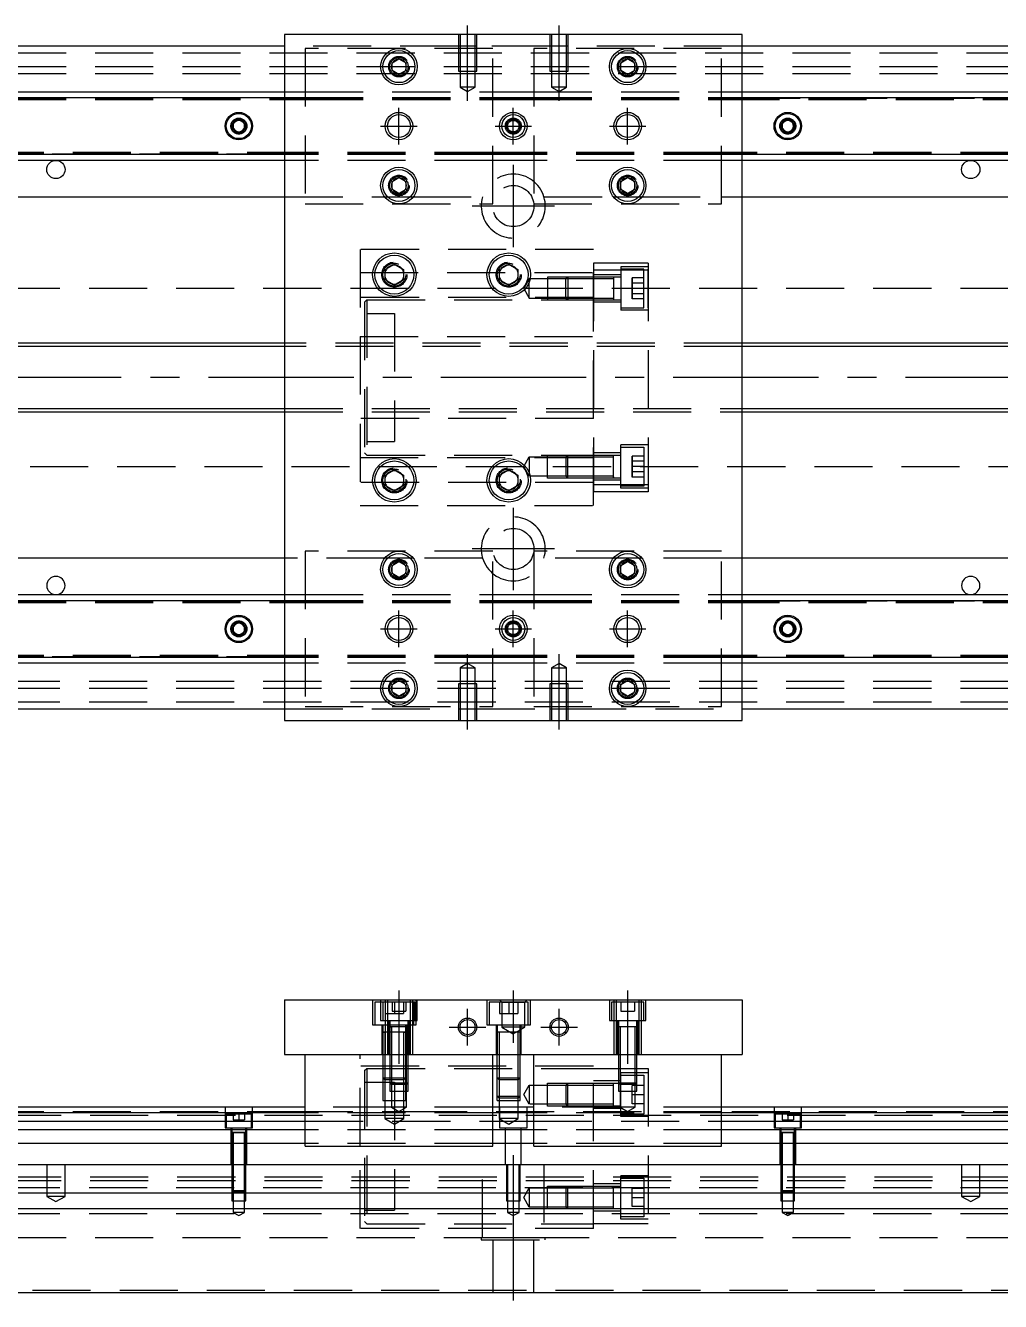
# Model space of a CAD drawing. Extents: x -10 to 848, y -252 to 77.
# Drawn here: x 213.4 to 426.5, y -202.1 to 77 of the extents above; entities that cross this region are included whole.
import ezdxf

# ---------------------------------------------------------------- set-up
doc = ezdxf.new("R2010")
doc.units = 0
doc.linetypes.add('CENTER', pattern=[50.8, 31.75, -6.35, 6.35, -6.35])
doc.linetypes.add('DASHED', pattern=[19.05, 12.7, -6.35])
doc.layers.get('0').update_dxf_attribs({"linetype": 'CONTINUOUS'})
doc.layers.add('CENTER', color=1, linetype='CENTER')

msp = doc.modelspace()

# ---------------------------------------------------------------- linework, layer by layer
at = {"color": 7, "linetype": 'CONTINUOUS'}
for p, q in [((270, 75), (270, -75)), ((370, 75), (270, 75)), ((370, -75), (370, 75)), ((270, 72.5), (0, 72.5)), ((640, 72.5), (370, 72.5)), ((293.5, 68.866026), (295, 69.73205)), ((293.5, 67.133974), (293.5, 68.866026)), ((295, 66.26795), (293.5, 67.133974)), ((295, 69.73205), (296.5, 68.866026)), ((296.5, 67.133974), (295, 66.26795)), ((296.5, 68.866026), (296.5, 67.133974)), ((343.5, 68.866026), (345, 69.73205)), ((343.5, 67.133974), (343.5, 68.866026)), ((345, 66.26795), (343.5, 67.133974)), ((345, 69.73205), (346.5, 68.866026)), ((346.5, 67.133974), (345, 66.26795)), ((346.5, 68.866026), (346.5, 67.133974)), ((0, 62.5), (270, 62.5)), ((370, 62.5), (640, 62.5)), ((0, 61.247728), (270, 61.247728)), ((370, 61.247728), (640, 61.247728)), ((258.75, 55.721688), (260, 56.443376)), ((260, 56.443376), (261.25, 55.721688)), ((378.75, 55.721688), (380, 56.443376)), ((380, 56.443376), (381.25, 55.721688)), ((258.75, 54.278312), (258.75, 55.721688)), ((260, 53.556624), (258.75, 54.278312)), ((261.25, 54.278312), (260, 53.556624)), ((261.25, 55.721688), (261.25, 54.278312)), ((378.75, 54.278312), (378.75, 55.721688)), ((380, 53.556624), (378.75, 54.278312)), ((381.25, 54.278312), (380, 53.556624)), ((381.25, 55.721688), (381.25, 54.278312)), ((270, 48.752272), (0, 48.752272)), ((270, 47.5), (0, 47.5)), ((640, 48.752272), (370, 48.752272)), ((640, 47.5), (370, 47.5)), ((293.5, 42.866026), (295, 43.73205)), ((293.5, 41.133974), (293.5, 42.866026)), ((295, 43.73205), (296.5, 42.866026)), ((296.5, 42.866026), (296.5, 41.133974)), ((343.5, 42.866026), (345, 43.73205)), ((343.5, 41.133974), (343.5, 42.866026)), ((345, 43.73205), (346.5, 42.866026)), ((346.5, 42.866026), (346.5, 41.133974)), ((206.708204, 39.5), (270, 39.5)), ((295, 40.26795), (293.5, 41.133974)), ((296.5, 41.133974), (295, 40.26795)), ((345, 40.26795), (343.5, 41.133974)), ((346.5, 41.133974), (345, 40.26795)), ((370, 39.5), (433.291796, 39.5)), ((292, 23.6547), (294, 24.809402)), ((292, 21.3453), (292, 23.6547)), ((294, 24.809402), (296, 23.6547)), ((296, 23.6547), (296, 21.3453)), ((317, 23.6547), (319, 24.809402)), ((317, 21.3453), (317, 23.6547)), ((319, 24.809402), (321, 23.6547)), ((321, 23.6547), (321, 21.3453)), ((294, 20.190598), (292, 21.3453)), ((296, 21.3453), (294, 20.190598)), ((319, 20.190598), (317, 21.3453)), ((321, 21.3453), (319, 20.190598)), ((270, 7.5), (40.5, 7.5)), ((590, 7.5), (370, 7.5)), ((40.5, -7.5), (270, -7.5)), ((370, -7.5), (590, -7.5)), ((292, -21.3453), (294, -20.190598)), ((292, -23.6547), (292, -21.3453)), ((294, -20.190598), (296, -21.3453)), ((296, -21.3453), (296, -23.6547)), ((317, -21.3453), (319, -20.190598)), ((317, -23.6547), (317, -21.3453)), ((319, -20.190598), (321, -21.3453)), ((321, -21.3453), (321, -23.6547)), ((294, -24.809402), (292, -23.6547)), ((296, -23.6547), (294, -24.809402)), ((319, -24.809402), (317, -23.6547)), ((321, -23.6547), (319, -24.809402)), ((270, -39.5), (206.708204, -39.5)), ((293.5, -41.133974), (295, -40.26795)), ((293.5, -42.866026), (293.5, -41.133974)), ((295, -40.26795), (296.5, -41.133974)), ((296.5, -41.133974), (296.5, -42.866026)), ((343.5, -41.133974), (345, -40.26795)), ((343.5, -42.866026), (343.5, -41.133974)), ((345, -40.26795), (346.5, -41.133974)), ((346.5, -41.133974), (346.5, -42.866026)), ((433.291796, -39.5), (370, -39.5)), ((295, -43.73205), (293.5, -42.866026)), ((296.5, -42.866026), (295, -43.73205)), ((345, -43.73205), (343.5, -42.866026)), ((346.5, -42.866026), (345, -43.73205)), ((0, -47.5), (270, -47.5)), ((0, -48.752272), (270, -48.752272)), ((370, -47.5), (640, -47.5)), ((370, -48.752272), (640, -48.752272)), ((258.75, -54.278312), (260, -53.556624)), ((258.75, -55.721688), (258.75, -54.278312)), ((260, -56.443376), (258.75, -55.721688)), ((260, -53.556624), (261.25, -54.278312)), ((261.25, -55.721688), (260, -56.443376)), ((261.25, -54.278312), (261.25, -55.721688)), ((378.75, -54.278312), (380, -53.556624)), ((378.75, -55.721688), (378.75, -54.278312)), ((380, -56.443376), (378.75, -55.721688)), ((380, -53.556624), (381.25, -54.278312)), ((381.25, -55.721688), (380, -56.443376)), ((381.25, -54.278312), (381.25, -55.721688)), ((270, -61.247728), (0, -61.247728)), ((640, -61.247728), (370, -61.247728)), ((270, -62.5), (0, -62.5)), ((640, -62.5), (370, -62.5)), ((293.5, -67.133974), (295, -66.26795)), ((295, -66.26795), (296.5, -67.133974)), ((343.5, -67.133974), (345, -66.26795)), ((345, -66.26795), (346.5, -67.133974)), ((293.5, -68.866026), (293.5, -67.133974)), ((295, -69.73205), (293.5, -68.866026)), ((296.5, -68.866026), (295, -69.73205)), ((296.5, -67.133974), (296.5, -68.866026)), ((343.5, -68.866026), (343.5, -67.133974)), ((345, -69.73205), (343.5, -68.866026)), ((346.5, -68.866026), (345, -69.73205)), ((346.5, -67.133974), (346.5, -68.866026)), ((0, -72.5), (270, -72.5)), ((370, -72.5), (640, -72.5)), ((270, -75), (370, -75)), ((270, -136.12), (270, -148.12)), ((270, -136.12), (370, -136.12)), ((370, -136.12), (370, -148.12)), ((270, -148.12), (370, -148.12)), ((274.5, -168.12), (274.5, -148.12)), ((315.5, -168.12), (315.5, -148.12)), ((324.5, -168.12), (324.5, -148.12)), ((365.5, -168.12), (365.5, -148.12)), ((274.5, -159.62), (0, -159.62)), ((274.5, -160.872272), (0, -160.872272)), ((324.5, -159.62), (315.5, -159.62)), ((324.5, -160.872272), (315.5, -160.872272)), ((640, -159.62), (365.5, -159.62)), ((640, -160.872272), (365.5, -160.872272)), ((0, -162.64668), (274.5, -162.64668)), ((274.5, -164.543076), (0, -164.543076)), ((315.5, -162.64668), (324.5, -162.64668)), ((324.5, -164.543076), (315.5, -164.543076)), ((365.5, -162.64668), (640, -162.64668)), ((640, -164.543076), (365.5, -164.543076)), ((274.5, -167.597372), (0, -167.597372)), ((274.5, -168.12), (315.5, -168.12)), ((324.5, -167.597372), (315.5, -167.597372)), ((324.5, -168.12), (365.5, -168.12)), ((640, -167.597372), (365.5, -167.597372)), ((0, -172.12), (640, -172.12)), ((640, -178.42), (0, -178.42)), ((640, -181.82), (0, -181.82)), ((0, -200.12), (640, -200.12))]:
    msp.add_line(p, q, dxfattribs=at)
at = {"color": 3, "linetype": 'DASHED'}
for p, q in [((308.000006, 75), (308.000006, 67)), ((308.35, 75), (308.35, 67)), ((311.65, 67), (311.65, 75)), ((311.999994, 67), (311.999994, 75)), ((328.000006, 75), (328.000006, 67)), ((328.35, 75), (328.35, 67)), ((331.65, 67), (331.65, 75)), ((331.999994, 67), (331.999994, 75)), ((0, 71), (640, 71)), ((308.000006, 72.5), (270, 72.5)), ((315.5, 72), (274.5, 72)), ((274.5, 72), (274.5, 38)), ((311.999994, 72.5), (308.000006, 72.5)), ((328.000006, 72.5), (311.999994, 72.5)), ((315.5, 38), (315.5, 72)), ((365.5, 72), (324.5, 72)), ((324.5, 72), (324.5, 38)), ((331.999994, 72.5), (328.000006, 72.5)), ((370, 72.5), (331.999994, 72.5)), ((365.5, 38), (365.5, 72)), ((0, 68), (640, 68)), ((296.973226, 68.326156), (297, 68)), ((308.000006, 67), (311.999994, 67)), ((308.35, 67), (308.35, 63.5)), ((311.65, 63.5), (311.65, 67)), ((328.000006, 67), (331.999994, 67)), ((328.35, 67), (328.35, 63.5)), ((331.65, 63.5), (331.65, 67)), ((343, 68), (343.023172, 68.30356)), ((0, 66.5), (640, 66.5)), ((270, 62.5), (274.5, 62.5)), ((274.5, 62.5), (315.5, 62.5)), ((311.65, 63.5), (308.35, 63.5)), ((308.35, 63.5), (310, 62.547372)), ((310, 62.547372), (311.65, 63.5)), ((315.5, 62.5), (324.5, 62.5)), ((324.5, 62.5), (365.5, 62.5)), ((331.65, 63.5), (328.35, 63.5)), ((328.35, 63.5), (330, 62.547372)), ((330, 62.547372), (331.65, 63.5)), ((365.5, 62.5), (370, 62.5)), ((0, 61.1147), (270, 61.1147)), ((0, 61.1), (274.5, 61.1)), ((0, 60.8), (274.5, 60.8)), ((270, 61.247728), (274.5, 61.247728)), ((270, 61.1147), (274.5, 61.1147)), ((274.5, 61.247728), (315.5, 61.247728)), ((274.5, 61.1147), (315.5, 61.1147)), ((274.5, 61.1), (315.5, 61.1)), ((274.5, 60.8), (315.5, 60.8)), ((315.5, 61.247728), (324.5, 61.247728)), ((315.5, 61.1147), (324.5, 61.1147)), ((315.5, 61.1), (324.5, 61.1)), ((315.5, 60.8), (324.5, 60.8)), ((324.5, 61.247728), (365.5, 61.247728)), ((324.5, 61.1147), (365.5, 61.1147)), ((324.5, 61.1), (365.5, 61.1)), ((324.5, 60.8), (365.5, 60.8)), ((365.5, 61.247728), (370, 61.247728)), ((365.5, 61.1147), (370, 61.1147)), ((365.5, 61.1), (640, 61.1)), ((365.5, 60.8), (640, 60.8)), ((370, 61.1147), (640, 61.1147)), ((258.5, 55), (258.52041, 55.24661)), ((378.5, 55), (378.52041, 55.24661)), ((274.5, 49.2), (0, 49.2)), ((274.5, 48.9), (0, 48.9)), ((270, 48.8853), (0, 48.8853)), ((274.5, 48.8853), (270, 48.8853)), ((274.5, 48.752272), (270, 48.752272)), ((274.5, 47.5), (270, 47.5)), ((315.5, 49.2), (274.5, 49.2)), ((315.5, 48.9), (274.5, 48.9)), ((315.5, 48.8853), (274.5, 48.8853)), ((315.5, 48.752272), (274.5, 48.752272)), ((315.5, 47.5), (274.5, 47.5)), ((324.5, 49.2), (315.5, 49.2)), ((324.5, 48.9), (315.5, 48.9)), ((324.5, 48.8853), (315.5, 48.8853)), ((324.5, 48.752272), (315.5, 48.752272)), ((324.5, 47.5), (315.5, 47.5)), ((365.5, 49.2), (324.5, 49.2)), ((365.5, 48.9), (324.5, 48.9)), ((365.5, 48.8853), (324.5, 48.8853)), ((365.5, 48.752272), (324.5, 48.752272)), ((365.5, 47.5), (324.5, 47.5)), ((640, 49.2), (365.5, 49.2)), ((640, 48.9), (365.5, 48.9)), ((370, 48.8853), (365.5, 48.8853)), ((370, 48.752272), (365.5, 48.752272)), ((370, 47.5), (365.5, 47.5)), ((640, 48.8853), (370, 48.8853)), ((296.973226, 42.326156), (297, 42)), ((346.973226, 42.326156), (347, 42)), ((270, 39.5), (291.877502, 39.5)), ((291.877502, 39.5), (292.55051, 39.5)), ((292.55051, 39.5), (297.44949, 39.5)), ((297.44949, 39.5), (298.122498, 39.5)), ((298.122498, 39.5), (313.291796, 39.5)), ((326.708204, 39.5), (341.877502, 39.5)), ((341.877502, 39.5), (342.55051, 39.5)), ((342.55051, 39.5), (347.44949, 39.5)), ((347.44949, 39.5), (348.122498, 39.5)), ((348.122498, 39.5), (365.5, 39.5)), ((365.5, 39.5), (370, 39.5)), ((274.5, 38), (315.5, 38)), ((324.5, 38), (365.5, 38)), ((286.5, 28), (286.5, -28)), ((337.5, 28), (286.5, 28)), ((337.5, -28), (337.5, 28)), ((286.5, 23), (337.5, 23)), ((291.5, 22.5), (291.512884, 22.753488)), ((316.5, 22.5), (316.52689, 22.865682)), ((337.5, 25), (337.5, -25)), ((349.5, 25), (337.5, 25)), ((349.5, 23.49468), (337.5, 23.49468)), ((343.5, 22.485571), (337.5, 22.485571)), ((343.5, 24.235572), (343.5, 14.735572)), ((349.5, 24.235572), (343.5, 24.235572)), ((348.5, 23.735571), (343.5, 23.735571)), ((348.5, 15.235572), (348.5, 23.735572)), ((349.5, 25), (349.5, -25)), ((349.5, 15.235571), (349.5, 23.735571)), ((323.500001, 21.585571), (322.287565, 19.485571)), ((329.4, 21.585571), (323.5, 21.585571)), ((323.500001, 17.385571), (323.500001, 21.585571)), ((332.4, 21.985565), (327.5, 21.985565)), ((327.5, 21.971141), (327.5, 16.985576)), ((332, 21.585571), (329.4, 21.585571)), ((331.9, 21.985571), (331.5, 21.585571)), ((331.5, 17.385571), (331.5, 21.585571)), ((331.9, 21.985571), (331.9, 16.985571)), ((341.9, 21.585571), (332, 21.585571)), ((343.5, 21.985565), (332.4, 21.985565)), ((341.9, 21.985571), (341.9, 16.985571)), ((346, 20.640272), (346, 21.794972)), ((346, 21.794972), (346, 20.640272)), ((348.5, 21.794972), (346, 21.794972)), ((348.5, 20.640272), (346, 20.640272)), ((346, 18.330872), (346, 20.640272)), ((346, 20.640272), (346, 18.330872)), ((640, 19.5), (61.969694, 19.5)), ((337.5, 17.5), (286.5, 17.5)), ((287.5, 16.5), (288, 17)), ((288, 17), (338, 17)), ((288, 17), (288, -17)), ((322.287565, 19.485571), (323.500001, 17.385571)), ((323.500001, 17.385571), (329.4, 17.385571)), ((327.5, 16.985575), (332.4, 16.985575)), ((329.4, 17.385571), (332, 17.385571)), ((331.5, 17.385571), (331.9, 16.985571)), ((332, 17.385571), (341.9, 17.385571)), ((332.4, 16.985575), (343.5, 16.985575)), ((348.5, 18.330872), (346, 18.330872)), ((346, 17.17617), (346, 18.330872)), ((346, 18.330872), (346, 17.17617)), ((348.5, 17.17617), (346, 17.17617)), ((287.5, 16.5), (287.5, -16.5)), ((288, 14), (294, 14)), ((294, 14), (294, -14)), ((343.5, 16.485571), (337.5, 16.485571)), ((343.5, 15.235572), (348.5, 15.235572)), ((349.5, 14.735572), (343.5, 14.735572)), ((286.5, 9), (337.5, 9)), ((370, 7.5), (270, 7.5)), ((370, 6.75), (270, 6.75)), ((270, -6.75), (370, -6.75)), ((270, -7.5), (370, -7.5)), ((337.5, -9), (286.5, -9)), ((288, -17), (287.5, -16.5)), ((288, -14), (294, -14)), ((343.5, -16.485572), (337.5, -16.485572)), ((343.5, -24.235572), (343.5, -14.735572)), ((349.5, -14.735572), (343.5, -14.735572)), ((343.5, -15.235571), (348.5, -15.235571)), ((348.5, -15.235571), (348.5, -23.735571)), ((61.969694, -19.5), (640, -19.5)), ((286.5, -17.5), (337.5, -17.5)), ((288, -17), (337.5, -17)), ((322.287565, -19.485571), (323.500001, -17.385571)), ((323.500001, -21.585571), (322.287565, -19.485571)), ((323.500001, -17.385571), (323.500001, -21.585571)), ((323.500001, -17.385571), (329.4, -17.385571)), ((327.5, -21.985566), (327.5, -16.985575)), ((327.5, -16.985575), (332.4, -16.985575)), ((329.4, -17.385571), (332, -17.385571)), ((331.499979, -17.385571), (331.899979, -16.985571)), ((331.499979, -17.385571), (331.499979, -21.585571)), ((331.899979, -21.985571), (331.899979, -16.985571)), ((332, -17.385571), (341.9, -17.385572)), ((332.4, -16.985575), (343.5, -16.985575)), ((341.9, -21.985571), (341.9, -16.985571)), ((346, -18.330872), (346, -17.17617)), ((346, -17.17617), (346, -18.330872)), ((348.5, -17.17617), (346, -17.17617)), ((348.5, -18.330872), (346, -18.330872)), ((346, -20.640272), (346, -18.330872)), ((346, -18.330872), (346, -20.640272)), ((348.5, -19.485571), (346, -19.485571)), ((296.483582, -22.213962), (296.5, -22.5)), ((321.483582, -22.213962), (321.5, -22.5)), ((329.4, -21.585571), (323.66115, -21.585571)), ((332.4, -21.985565), (327.5, -21.985565)), ((332, -21.585571), (329.4, -21.585571)), ((331.899979, -21.985571), (331.499979, -21.585571)), ((341.9, -21.585571), (332, -21.585571)), ((343.5, -21.985565), (332.4, -21.985565)), ((341.9, -21.728173), (341.9, -21.985571)), ((348.5, -20.640272), (346, -20.640272)), ((346, -21.794972), (346, -20.640272)), ((346, -20.640272), (346, -21.794972)), ((348.5, -21.794972), (346, -21.794972)), ((337.5, -23), (286.5, -23)), ((343.5, -22.485572), (337.5, -22.485572)), ((349.5, -23.49468), (337.5, -23.49468)), ((349.5, -25), (337.5, -25)), ((348.5, -23.735571), (343.5, -23.735571)), ((349.5, -24.235572), (343.5, -24.235572)), ((286.5, -28), (337.5, -28)), ((274.5, -38), (274.5, -72)), ((315.5, -38), (274.5, -38)), ((315.5, -72), (315.5, -38)), ((324.5, -38), (324.5, -72)), ((365.5, -38), (324.5, -38)), ((365.5, -72), (365.5, -38)), ((291.877502, -39.5), (270, -39.5)), ((292.55051, -39.5), (291.877502, -39.5)), ((297.44949, -39.5), (292.55051, -39.5)), ((296.973226, -41.673844), (297, -42)), ((298.122498, -39.5), (297.44949, -39.5)), ((313.291796, -39.5), (298.122498, -39.5)), ((341.877502, -39.5), (326.708204, -39.5)), ((342.55051, -39.5), (341.877502, -39.5)), ((347.44949, -39.5), (342.55051, -39.5)), ((343, -42), (343.030168, -41.653934)), ((348.122498, -39.5), (347.44949, -39.5)), ((365.5, -39.5), (348.122498, -39.5)), ((370, -39.5), (365.5, -39.5)), ((0, -48.8853), (270, -48.8853)), ((0, -48.9), (274.5, -48.9)), ((0, -49.2), (274.5, -49.2)), ((270, -47.5), (274.5, -47.5)), ((270, -48.752272), (274.5, -48.752272)), ((270, -48.8853), (274.5, -48.8853)), ((274.5, -47.5), (315.5, -47.5)), ((274.5, -48.752272), (315.5, -48.752272)), ((274.5, -48.8853), (315.5, -48.8853)), ((274.5, -48.9), (315.5, -48.9)), ((274.5, -49.2), (315.5, -49.2)), ((315.5, -47.5), (324.5, -47.5)), ((315.5, -48.752272), (324.5, -48.752272)), ((315.5, -48.8853), (324.5, -48.8853)), ((315.5, -48.9), (324.5, -48.9)), ((315.5, -49.2), (324.5, -49.2)), ((324.5, -47.5), (365.5, -47.5)), ((324.5, -48.752272), (365.5, -48.752272)), ((324.5, -48.8853), (365.5, -48.8853)), ((324.5, -48.9), (365.5, -48.9)), ((324.5, -49.2), (365.5, -49.2)), ((365.5, -47.5), (370, -47.5)), ((365.5, -48.752272), (370, -48.752272)), ((365.5, -48.8853), (370, -48.8853)), ((365.5, -48.9), (640, -48.9)), ((365.5, -49.2), (640, -49.2)), ((370, -48.8853), (640, -48.8853)), ((258.5, -55), (258.52041, -54.75339)), ((381.477374, -54.74045), (381.5, -55)), ((274.5, -60.8), (0, -60.8)), ((274.5, -61.1), (0, -61.1)), ((270, -61.1147), (0, -61.1147)), ((274.5, -61.1147), (270, -61.1147)), ((274.5, -61.247728), (270, -61.247728)), ((315.5, -60.8), (274.5, -60.8)), ((315.5, -61.1), (274.5, -61.1)), ((315.5, -61.1147), (274.5, -61.1147)), ((315.5, -61.247728), (274.5, -61.247728)), ((324.5, -60.8), (315.5, -60.8)), ((324.5, -61.1), (315.5, -61.1)), ((324.5, -61.1147), (315.5, -61.1147)), ((324.5, -61.247728), (315.5, -61.247728)), ((365.5, -60.8), (324.5, -60.8)), ((365.5, -61.1), (324.5, -61.1)), ((365.5, -61.1147), (324.5, -61.1147)), ((365.5, -61.247728), (324.5, -61.247728)), ((640, -60.8), (365.5, -60.8)), ((640, -61.1), (365.5, -61.1)), ((370, -61.1147), (365.5, -61.1147)), ((370, -61.247728), (365.5, -61.247728)), ((640, -61.1147), (370, -61.1147)), ((274.5, -62.5), (270, -62.5)), ((315.5, -62.5), (274.5, -62.5)), ((310, -62.547372), (308.35, -63.5)), ((308.35, -63.5), (310, -63.5)), ((308.35, -63.5), (308.35, -67)), ((311.65, -63.5), (310, -62.547372)), ((310, -63.5), (311.65, -63.5)), ((311.65, -67), (311.65, -63.5)), ((324.5, -62.5), (315.5, -62.5)), ((365.5, -62.5), (324.5, -62.5)), ((330, -62.547372), (328.35, -63.5)), ((328.35, -63.5), (330, -63.5)), ((328.35, -63.5), (328.35, -67)), ((331.65, -63.5), (330, -62.547372)), ((330, -63.5), (331.65, -63.5)), ((331.65, -67), (331.65, -63.5)), ((370, -62.5), (365.5, -62.5)), ((640, -66.5), (0, -66.5)), ((640, -68), (0, -68)), ((293, -68), (293.023172, -67.69644)), ((311.999994, -67), (308.000006, -67)), ((308.000006, -67), (308.000006, -75)), ((308.35, -67), (308.35, -75)), ((311.65, -75), (311.65, -67)), ((311.999994, -75), (311.999994, -67)), ((331.999994, -67), (328.000006, -67)), ((328.000006, -67), (328.000006, -75)), ((328.35, -67), (328.35, -75)), ((331.65, -75), (331.65, -67)), ((331.999994, -75), (331.999994, -67)), ((343, -68), (343.023172, -67.69644)), ((640, -71), (0, -71)), ((270, -72.5), (308.000006, -72.5)), ((274.5, -72), (315.5, -72)), ((308.000006, -72.5), (311.999994, -72.5)), ((311.999994, -72.5), (328.000006, -72.5)), ((324.5, -72), (365.5, -72)), ((328.000006, -72.5), (331.999994, -72.5)), ((331.999994, -72.5), (370, -72.5)), ((289.25, -136.12), (289.25, -141.62)), ((292.5, -136.62), (289.75, -136.62)), ((289.75, -136.62), (289.75, -141.62)), ((291, -136.12), (291, -140.62)), ((298.5, -136.62), (291.5, -136.62)), ((291.5, -136.62), (291.5, -140.62)), ((292.000006, -136.12), (292.000006, -136.62)), ((292.000006, -136.62), (292.000006, -140.62)), ((292.5, -136.12), (292.5, -148.12)), ((293.5, -136.62), (293.5, -138.62)), ((294, -136.62), (294, -139.12)), ((295, -136.62), (295, -138.62)), ((296, -136.62), (296, -139.12)), ((296.5, -136.62), (296.5, -138.62)), ((297.5, -148.12), (297.5, -136.12)), ((297.999994, -136.62), (297.999994, -136.12)), ((297.999994, -140.62), (297.999994, -136.62)), ((298.25, -141.62), (298.25, -136.62)), ((298.5, -140.62), (298.5, -136.62)), ((298.75, -141.62), (298.75, -136.12)), ((299, -140.62), (299, -136.12)), ((314.25, -136.12), (314.25, -141.62)), ((323.25, -136.62), (314.75, -136.62)), ((314.75, -136.62), (314.75, -141.62)), ((317.5, -136.62), (317, -136.12)), ((317, -136.62), (317, -139.12)), ((317.5, -136.62), (317.5, -142.12)), ((317.5, -136.62), (322.5, -136.62)), ((319, -136.62), (319, -139.12)), ((321, -136.62), (321, -139.12)), ((322.5, -136.62), (323, -136.12)), ((322.5, -142.12), (322.5, -136.62)), ((323.25, -141.62), (323.25, -136.62)), ((323.75, -141.62), (323.75, -136.12)), ((341, -136.12), (341, -140.62)), ((348.5, -136.62), (341.5, -136.62)), ((341.5, -136.62), (341.5, -140.62)), ((342.000006, -136.12), (342.000006, -136.62)), ((342.000006, -136.62), (342.000006, -140.62)), ((342.5, -136.12), (342.5, -148.12)), ((343.5, -136.62), (343.5, -138.62)), ((345, -136.62), (345, -138.62)), ((346.5, -136.62), (346.5, -138.62)), ((347.5, -148.12), (347.5, -136.12)), ((347.999994, -136.62), (347.999994, -136.12)), ((347.999994, -140.62), (347.999994, -136.62)), ((348.5, -140.62), (348.5, -136.62)), ((349, -140.62), (349, -136.12)), ((292, -139.12), (294, -139.12)), ((293.5, -138.62), (295, -138.62)), ((294, -139.12), (296, -139.12)), ((295, -138.62), (296.5, -138.62)), ((317, -139.12), (319, -139.12)), ((319, -139.12), (321, -139.12)), ((343.5, -138.62), (345, -138.62)), ((345, -138.62), (346.5, -138.62)), ((289.25, -141.62), (298.75, -141.62)), ((291, -140.62), (299, -140.62)), ((291.25, -141.62), (291.25, -148.12)), ((291.5, -141.62), (291.5, -143.22)), ((292.000006, -140.62), (292.000006, -148.12)), ((292.75, -140.62), (292.75, -148.12)), ((297.000006, -142.02), (292.999994, -142.02)), ((297.000006, -142.02), (292.999994, -142.02)), ((297.000006, -142.02), (292.999994, -142.02)), ((297.000006, -142.02), (292.999994, -142.02)), ((297.000006, -142.02), (292.999994, -142.02)), ((293, -140.62), (293, -142.02)), ((293, -142.015), (293, -142.02)), ((293, -142.02), (293.216462, -142.02)), ((293.216708, -142.02), (293, -142.02)), ((293, -142.02), (293, -148.12)), ((293, -142.02), (293, -142.025)), ((296.783332, -142.02), (293.216708, -142.02)), ((293.35, -142.02), (293.35, -148.12)), ((296.5, -142.02), (296.5, -141.62)), ((296.5, -143.22), (296.5, -142.02)), ((296.65, -148.12), (296.65, -142.02)), ((296.75, -148.12), (296.75, -141.62)), ((297, -142.02), (296.783332, -142.02)), ((296.783538, -142.02), (297, -142.02)), ((297, -142.02), (297, -140.62)), ((297, -142.02), (297, -142.015)), ((297, -148.12), (297, -142.02)), ((297, -142.025), (297, -142.02)), ((297.25, -148.12), (297.25, -140.62)), ((297.999994, -148.12), (297.999994, -140.62)), ((314.25, -141.62), (323.75, -141.62)), ((316.25, -141.62), (316.25, -148.12)), ((316.5, -141.62), (316.5, -143.22)), ((322.5, -142.12), (317.5, -142.12)), ((317.5, -142.12), (320, -143.563376)), ((320, -143.563376), (322.5, -142.12)), ((321.5, -143.22), (321.5, -141.62)), ((321.75, -148.12), (321.75, -141.62)), ((341, -140.62), (349, -140.62)), ((342.000006, -140.62), (342.000006, -148.12)), ((342.75, -140.62), (342.75, -148.12)), ((347.000006, -142.02), (342.999994, -142.02)), ((347.000006, -142.02), (342.999994, -142.02)), ((347.000006, -142.02), (342.999994, -142.02)), ((343, -140.62), (343, -142.02)), ((343, -142.015), (343, -142.02)), ((343.216708, -142.02), (343, -142.02)), ((343, -142.02), (343, -142.025)), ((343, -142.02), (343, -148.12)), ((346.783332, -142.02), (343.216708, -142.02)), ((343.35, -142.02), (343.35, -148.12)), ((346.65, -148.12), (346.65, -142.02)), ((347, -142.02), (346.783332, -142.02)), ((347, -142.02), (347, -140.62)), ((347, -142.02), (347, -142.015)), ((347, -142.025), (347, -142.02)), ((347, -148.12), (347, -142.02)), ((347.25, -148.12), (347.25, -140.62)), ((347.999994, -148.12), (347.999994, -140.62)), ((296.500006, -143.22), (291.499994, -143.22)), ((296.500006, -143.22), (291.499994, -143.22)), ((293.000006, -143.22), (291.499994, -143.22)), ((291.5, -143.215), (291.5, -143.22)), ((291.5, -143.22), (291.757448, -143.22)), ((291.757468, -143.22), (291.5, -143.22)), ((291.5, -143.22), (291.5, -148.12)), ((291.5, -143.22), (291.5, -143.225)), ((292.999766, -143.22), (291.757468, -143.22)), ((291.9, -143.22), (291.9, -148.12)), ((293, -143.22), (291.999766, -143.22)), ((293, -143.22), (292.000006, -143.22)), ((293.35, -143.22), (293, -143.22)), ((293.350064, -143.22), (293, -143.22)), ((296.500006, -143.22), (294.35, -143.22)), ((296.242552, -143.22), (294.350064, -143.22)), ((296.1, -148.12), (296.1, -143.22)), ((296.5, -143.22), (296.242552, -143.22)), ((296.242602, -143.22), (296.5, -143.22)), ((296.5, -143.22), (296.5, -143.215)), ((296.5, -148.12), (296.5, -143.22)), ((296.5, -143.225), (296.5, -143.22)), ((321.500006, -143.22), (316.499994, -143.22)), ((316.5, -143.215), (316.5, -143.22)), ((316.757468, -143.22), (316.5, -143.22)), ((316.5, -143.22), (316.5, -143.225)), ((316.5, -143.22), (316.5, -148.12)), ((321.242552, -143.22), (316.757468, -143.22)), ((316.9, -143.22), (316.9, -148.12)), ((320.5, -143.22), (320.242552, -143.22)), ((320.5, -143.22), (320.5, -143.215)), ((320.5, -143.225), (320.5, -143.22)), ((321.1, -148.12), (321.1, -143.22)), ((321.5, -148.12), (321.5, -143.22)), ((286.5, -168.12), (286.5, -148.12)), ((337.5, -150.62), (286.5, -150.62)), ((291.5, -148.12), (291.5, -153.22)), ((291.500006, -148.12), (291.500006, -153.220006)), ((291.9, -148.12), (291.9, -153.62)), ((293, -148.12), (293, -154.27)), ((293.000006, -148.12), (293.000002, -154.27)), ((293.35, -148.12), (293.35, -154.62)), ((296.1, -153.62), (296.1, -148.12)), ((296.499994, -153.220006), (296.499994, -148.12)), ((296.5, -153.22), (296.5, -148.12)), ((296.65, -154.62), (296.65, -148.12)), ((296.999998, -154.27), (296.999994, -148.12)), ((297, -154.27), (297, -148.12)), ((316.500012, -153.22), (316.500012, -148.12)), ((316.9, -148.12), (316.9, -153.62)), ((321.1, -153.62), (321.1, -148.12)), ((321.499994, -153.220006), (321.499994, -148.12)), ((321.5, -153.22), (321.5, -148.12)), ((337.5, -186.12), (337.5, -148.12)), ((343, -148.12), (343, -154.27)), ((343.000006, -148.12), (343.000006, -154.270006)), ((343.35, -148.12), (343.35, -154.62)), ((346.65, -154.62), (346.65, -148.12)), ((346.999994, -154.270006), (346.999994, -148.12)), ((347, -154.27), (347, -148.12)), ((287.5, -151.62), (288, -151.12)), ((287.5, -151.62), (287.5, -184.62)), ((288, -151.12), (337.5, -151.12)), ((288, -151.12), (288, -185.12)), ((291.5, -153.22), (296.5, -153.22)), ((291.5, -153.22), (291.9, -153.62)), ((291.500006, -153.220006), (291.500006, -158.12)), ((293, -153.22), (293.35, -153.22)), ((296.1, -153.62), (296.5, -153.22)), ((296.499994, -154.62), (296.499994, -153.220006)), ((316.5, -153.22), (321.5, -153.22)), ((316.5, -153.22), (316.9, -153.62)), ((316.500006, -158.12), (316.500006, -153.220006)), ((321.1, -153.62), (321.5, -153.22)), ((321.499994, -158.12), (321.499994, -153.220006)), ((337.5, -151.12), (349.5, -151.12)), ((343.5, -161.620001), (343.5, -152.120001)), ((349.5, -152.120001), (343.5, -152.120001)), ((343.5, -152.62), (348.5, -152.62)), ((348.5, -152.62), (348.5, -161.12)), ((349.5, -151.12), (349.5, -185.12)), ((287.5, -154.12), (294, -154.12)), ((296.1, -153.62), (291.9, -153.62)), ((291.9, -153.62), (291.9, -158.12)), ((293.35, -153.62), (293, -153.62)), ((293, -154.27), (297, -154.27)), ((293, -154.27), (293.35, -154.62)), ((293.000002, -154.27), (293.000006, -156.12)), ((293.000006, -156.12), (296.999994, -156.12)), ((296.65, -154.62), (293.35, -154.62)), ((293.35, -154.62), (293.35, -156.12)), ((293.35, -156.12), (293.35, -159.62)), ((294, -154.12), (294, -182.12)), ((296.1, -158.12), (296.1, -153.62)), ((296.499994, -156.12), (296.499994, -154.62)), ((296.499994, -158.12), (296.499994, -156.12)), ((296.65, -154.62), (297, -154.27)), ((296.65, -156.12), (296.65, -154.62)), ((296.65, -159.62), (296.65, -156.12)), ((296.999994, -156.12), (296.999998, -154.27)), ((321.1, -153.62), (316.9, -153.62)), ((316.9, -153.62), (316.9, -158.12)), ((321.1, -158.12), (321.1, -153.62)), ((322.287565, -156.87), (323.500001, -154.77)), ((323.500001, -154.77), (323.500001, -158.97)), ((323.500001, -154.77), (329.4, -154.77)), ((327.5, -159.369995), (327.5, -154.370004)), ((327.5, -154.370004), (332.4, -154.370004)), ((329.4, -154.77), (332, -154.77)), ((331.499979, -154.77), (331.899979, -154.37)), ((331.499979, -154.77), (331.499979, -158.97)), ((331.899979, -159.37), (331.899979, -154.37)), ((332, -154.77), (341.9, -154.770001)), ((332.4, -154.370004), (343.5, -154.370004)), ((343.5, -153.870001), (337.5, -153.870001)), ((341.9, -159.37), (341.9, -154.37)), ((343, -154.27), (347, -154.27)), ((343, -154.27), (343.35, -154.62)), ((343.000006, -154.270006), (343.000006, -156.12)), ((343.000006, -156.12), (346.999994, -156.12)), ((346.65, -154.62), (343.35, -154.62)), ((343.35, -154.62), (343.35, -156.12)), ((343.35, -156.12), (343.35, -159.62)), ((346, -158.87), (346, -154.87)), ((348.5, -154.87), (346, -154.87)), ((346.65, -154.62), (347, -154.27)), ((346.65, -156.12), (346.65, -154.62)), ((346.65, -159.62), (346.65, -156.12)), ((346.999994, -156.12), (346.999994, -154.270006)), ((291.500006, -158.12), (296.499994, -158.12)), ((291.9, -158.12), (291.9, -162.12)), ((296.1, -162.12), (296.1, -158.12)), ((316.5, -157.22), (321.5, -157.22)), ((316.5, -157.22), (316.9, -157.62)), ((316.500006, -158.12), (321.499994, -158.12)), ((321.1, -157.62), (316.9, -157.62)), ((316.9, -158.12), (316.9, -162.12)), ((321.1, -157.62), (321.5, -157.22)), ((321.1, -162.12), (321.1, -158.12)), ((323.500001, -158.97), (322.287565, -156.87)), ((329.4, -158.97), (323.66115, -158.97)), ((332, -158.97), (329.4, -158.97)), ((331.899979, -159.37), (331.499979, -158.97)), ((341.9, -158.97), (332, -158.97)), ((346, -156.87), (348.5, -156.87)), ((348.5, -158.87), (346, -158.87)), ((37, -161.37), (590, -161.37)), ((274.5, -160.62), (40.5, -160.62)), ((257, -159.62), (257, -164.12)), ((262.75, -161.12), (257.25, -161.12)), ((257.25, -161.12), (257.25, -164.12)), ((258.75, -161.12), (258.75, -162.42)), ((260, -161.12), (260, -162.42)), ((261.25, -161.12), (261.25, -162.42)), ((262.75, -164.12), (262.75, -161.12)), ((263, -164.12), (263, -159.62)), ((293.35, -159.62), (274.5, -159.62)), ((304, -160.62), (274.5, -160.62)), ((315.5, -160.872272), (274.5, -160.872272)), ((296.65, -159.62), (293.35, -159.62)), ((293.35, -159.62), (295, -160.572628)), ((295, -160.572628), (296.65, -159.62)), ((315.5, -159.62), (296.65, -159.62)), ((348, -160.62), (304, -160.62)), ((317, -159.62), (317, -164.12)), ((323, -164.12), (323, -159.62)), ((343.35, -159.62), (324.5, -159.62)), ((365.5, -160.872272), (324.5, -160.872272)), ((332.4, -159.369994), (327.5, -159.369994)), ((343.5, -159.369994), (332.4, -159.369994)), ((343.5, -159.870001), (337.5, -159.870001)), ((346.65, -159.62), (343.35, -159.62)), ((343.35, -159.62), (345, -160.572628)), ((348.5, -161.12), (343.5, -161.12)), ((349.5, -161.620001), (343.5, -161.620001)), ((345, -160.572628), (346.65, -159.62)), ((365.5, -159.62), (346.65, -159.62)), ((365.5, -160.62), (348, -160.62)), ((590.005, -160.62), (365.5, -160.62)), ((377, -159.62), (377, -164.12)), ((382.75, -161.12), (377.25, -161.12)), ((377.25, -161.12), (377.25, -164.12)), ((378.75, -161.12), (378.75, -162.42)), ((380, -161.12), (380, -162.42)), ((381.25, -161.12), (381.25, -162.42)), ((382.75, -164.12), (382.75, -161.12)), ((383, -164.12), (383, -159.62)), ((257, -164.12), (263, -164.12)), ((258.25, -164.12), (258.25, -172.12)), ((258.5, -164.12), (258.5, -165.12)), ((258.75, -162.42), (260, -162.42)), ((260, -162.42), (261.25, -162.42)), ((261.5, -165.12), (261.5, -164.12)), ((261.75, -172.12), (261.75, -164.12)), ((274.5, -162.64668), (315.5, -162.64668)), ((315.5, -164.543076), (274.5, -164.543076)), ((296.1, -162.12), (291.9, -162.12)), ((291.9, -162.12), (294, -163.332436)), ((294, -163.332436), (296.1, -162.12)), ((321.1, -162.12), (316.9, -162.12)), ((316.9, -162.12), (319, -163.332436)), ((317, -164.12), (323, -164.12)), ((318.25, -164.12), (318.25, -172.12)), ((319, -163.332436), (321.1, -162.12)), ((321.75, -172.12), (321.75, -164.12)), ((324.5, -162.64668), (365.5, -162.64668)), ((365.5, -164.543076), (324.5, -164.543076)), ((377, -164.12), (383, -164.12)), ((378.25, -164.12), (378.25, -172.12)), ((378.5, -164.12), (378.5, -165.12)), ((378.75, -162.42), (380, -162.42)), ((380, -162.42), (381.25, -162.42)), ((381.5, -165.12), (381.5, -164.12)), ((381.75, -172.12), (381.75, -164.12)), ((261.500006, -165.12), (258.499994, -165.12)), ((259.998804, -165.12), (258.499994, -165.12)), ((261.500006, -165.12), (258.499994, -165.12)), ((258.5, -165.115), (258.5, -165.12)), ((258.5, -165.12), (258.62467, -165.12)), ((258.624678, -165.12), (258.5, -165.12)), ((258.5, -165.12), (258.5, -165.125)), ((258.5, -165.12), (258.5, -172.12)), ((258.62467, -165.12), (261.375392, -165.12)), ((259.998804, -165.12), (258.624678, -165.12)), ((258.75, -165.12), (258.75, -172.12)), ((261.500006, -165.12), (259.998804, -165.12)), ((261.37533, -165.12), (259.998804, -165.12)), ((261.25, -172.12), (261.25, -165.12)), ((261.5, -165.12), (261.37533, -165.12)), ((261.375392, -165.12), (261.5, -165.12)), ((261.5, -165.12), (261.5, -165.115)), ((261.5, -165.125), (261.5, -165.12)), ((261.5, -172.12), (261.5, -165.12)), ((381.500006, -165.12), (378.499994, -165.12)), ((379.998804, -165.12), (378.499994, -165.12)), ((378.5, -165.115), (378.5, -165.12)), ((378.5, -165.12), (378.62467, -165.12)), ((378.624678, -165.12), (378.5, -165.12)), ((378.5, -165.12), (378.5, -172.12)), ((378.5, -165.12), (378.5, -165.125)), ((378.62467, -165.12), (381.375392, -165.12)), ((379.998804, -165.12), (378.624678, -165.12)), ((378.75, -165.12), (378.75, -172.12)), ((381.500006, -165.12), (379.998804, -165.12)), ((381.37533, -165.12), (379.998804, -165.12)), ((381.25, -172.12), (381.25, -165.12)), ((381.5, -165.12), (381.37533, -165.12)), ((381.375392, -165.12), (381.5, -165.12)), ((381.5, -165.12), (381.5, -165.115)), ((381.5, -172.12), (381.5, -165.12)), ((381.5, -165.125), (381.5, -165.12)), ((315.5, -167.597372), (274.5, -167.597372)), ((286.5, -186.12), (286.5, -168.12)), ((365.5, -167.597372), (324.5, -167.597372)), ((218, -172.12), (218, -179.12)), ((222, -179.12), (222, -172.12)), ((258.5, -172.12), (258.5, -177.87)), ((258.500006, -172.12), (258.500002, -177.87)), ((258.75, -172.12), (258.75, -178.12)), ((261.25, -178.12), (261.25, -172.12)), ((261.499998, -177.87), (261.499994, -172.12)), ((261.5, -177.87), (261.5, -172.12)), ((313.291796, -188.12), (313.291796, -172.12)), ((318.500006, -172.12), (318.500006, -178.42)), ((318.75, -172.12), (318.75, -180.12)), ((321.25, -180.12), (321.25, -172.12)), ((321.499994, -178.42), (321.499994, -172.12)), ((326.708204, -172.12), (326.708204, -188.12)), ((378.5, -172.12), (378.5, -177.87)), ((378.500006, -172.12), (378.500002, -177.87)), ((378.75, -172.12), (378.75, -178.12)), ((381.25, -178.12), (381.25, -172.12)), ((381.499998, -177.87), (381.499994, -172.12)), ((381.5, -177.87), (381.5, -172.12)), ((418, -172.12), (418, -179.12)), ((422, -179.12), (422, -172.12)), ((37, -174.87), (590, -174.87)), ((37, -175.62), (590, -175.62)), ((343.5, -184.120001), (343.5, -174.620001)), ((349.5, -174.620001), (343.5, -174.620001)), ((343.5, -175.12), (348.5, -175.12)), ((348.5, -175.12), (348.5, -183.62)), ((640, -177.27), (0, -177.27)), ((258.5, -177.87), (261.5, -177.87)), ((258.5, -177.87), (258.75, -178.12)), ((258.500002, -177.87), (258.500006, -178.42)), ((258.500006, -178.42), (258.500006, -180.12)), ((261.25, -178.12), (258.75, -178.12)), ((258.75, -178.12), (258.75, -180.12)), ((261.25, -178.12), (261.5, -177.87)), ((261.25, -180.12), (261.25, -178.12)), ((261.499994, -178.42), (261.499998, -177.87)), ((261.499994, -180.12), (261.499994, -178.42)), ((318.500006, -178.42), (318.500006, -180.12)), ((321.499994, -180.12), (321.499994, -178.42)), ((322.287565, -179.37), (323.500001, -177.27)), ((323.500001, -177.27), (323.500001, -181.47)), ((323.500001, -177.27), (329.4, -177.27)), ((327.5, -181.869995), (327.5, -176.870004)), ((327.5, -176.870004), (332.4, -176.870004)), ((329.4, -177.27), (332, -177.27)), ((331.499979, -177.27), (331.899979, -176.87)), ((331.499979, -177.27), (331.499979, -181.47)), ((331.899979, -181.87), (331.899979, -176.87)), ((332, -177.27), (341.9, -177.270001)), ((332.4, -176.870004), (343.5, -176.870004)), ((343.5, -176.370001), (337.5, -176.370001)), ((341.9, -181.87), (341.9, -176.87)), ((346, -181.37), (346, -177.37)), ((348.5, -177.37), (346, -177.37)), ((378.5, -177.87), (381.5, -177.87)), ((378.5, -177.87), (378.75, -178.12)), ((378.500002, -177.87), (378.500006, -178.42)), ((378.500006, -178.42), (378.500006, -180.12)), ((381.25, -178.12), (378.75, -178.12)), ((378.75, -178.12), (378.75, -180.12)), ((381.25, -178.12), (381.5, -177.87)), ((381.25, -180.12), (381.25, -178.12)), ((381.499994, -178.42), (381.499998, -177.87)), ((381.499994, -180.12), (381.499994, -178.42)), ((222, -179.12), (218, -179.12)), ((218, -179.12), (220, -180.2747)), ((220, -180.2747), (222, -179.12)), ((258.500006, -180.12), (261.499994, -180.12)), ((258.75, -180.12), (258.75, -182.62)), ((261.25, -182.62), (261.25, -180.12)), ((318.500006, -180.12), (321.499994, -180.12)), ((318.75, -180.12), (318.75, -182.62)), ((321.25, -182.62), (321.25, -180.12)), ((323.500001, -181.47), (322.287565, -179.37)), ((346, -179.37), (348.5, -179.37)), ((348.5, -181.37), (346, -181.37)), ((378.500006, -180.12), (381.499994, -180.12)), ((378.75, -180.12), (378.75, -182.62)), ((381.25, -182.62), (381.25, -180.12)), ((422, -179.12), (418, -179.12)), ((418, -179.12), (420, -180.2747)), ((420, -180.2747), (422, -179.12)), ((640, -182.97), (0, -182.97)), ((261.25, -182.62), (258.75, -182.62)), ((258.75, -182.62), (260, -183.341688)), ((260, -183.341688), (261.25, -182.62)), ((287.5, -182.12), (294, -182.12)), ((321.25, -182.62), (318.75, -182.62)), ((318.75, -182.62), (320, -183.341688)), ((320, -183.341688), (321.25, -182.62)), ((329.4, -181.47), (323.500001, -181.47)), ((332.4, -181.869994), (327.5, -181.869994)), ((332, -181.47), (329.4, -181.47)), ((331.899979, -181.87), (331.499979, -181.47)), ((341.9, -181.47), (332, -181.47)), ((343.5, -181.869994), (332.4, -181.869994)), ((343.5, -182.370001), (337.5, -182.370001)), ((348.5, -183.62), (343.5, -183.62)), ((349.5, -184.120001), (343.5, -184.120001)), ((381.25, -182.62), (378.75, -182.62)), ((378.75, -182.62), (380, -183.341688)), ((380, -183.341688), (381.25, -182.62)), ((337.5, -186.12), (286.5, -186.12)), ((288, -185.12), (287.5, -184.62)), ((288, -185.12), (337.5, -185.12)), ((349.5, -185.12), (337.5, -185.12)), ((0, -188.12), (640, -188.12)), ((313, -188.12), (313, -188.62)), ((313, -188.62), (327, -188.62)), ((313.291796, -188.12), (326.708204, -188.12)), ((315.5, -188.62), (315.5, -200.12)), ((324.5, -200.12), (324.5, -188.62)), ((327, -188.62), (327, -188.12)), ((62.499994, -199.62), (640, -199.62))]:
    msp.add_line(p, q, dxfattribs=at)
at = {"color": 3, "linetype": 'CONTINUOUS'}
for p, q in [((270, 6.75), (40.5, 6.75)), ((590, 6.75), (370, 6.75)), ((40.5, -6.75), (270, -6.75)), ((370, -6.75), (590, -6.75))]:
    msp.add_line(p, q, dxfattribs=at)
at = {"color": 7, "linetype": 'CONTINUOUS'}
for centre, radius in [((295, 68), 4), ((295, 68), 3.5), ((345, 68), 4), ((345, 68), 3.5), ((260, 55), 3), ((260, 55), 2.75), ((295, 55), 2.5), ((320, 55), 3), ((320, 55), 2.5), ((345, 55), 2.5), ((380, 55), 3), ((380, 55), 2.75), ((220, 45.5), 2), ((420, 45.5), 2), ((295, 42), 4), ((295, 42), 3.5), ((345, 42), 4), ((345, 42), 3.5), ((294, 22.5), 4.75), ((294, 22.5), 4.25), ((319, 22.5), 4.75), ((319, 22.5), 4.25), ((294, -22.5), 4.75), ((294, -22.5), 4.25), ((319, -22.5), 4.75), ((319, -22.5), 4.25), ((295, -42), 4), ((295, -42), 3.5), ((345, -42), 4), ((345, -42), 3.5), ((260, -55), 3), ((260, -55), 2.75), ((295, -55), 2.5), ((320, -55), 3), ((320, -55), 2.5), ((345, -55), 2.5), ((380, -55), 3), ((380, -55), 2.75), ((295, -68), 4), ((345, -68), 4), ((295, -68), 3.5), ((345, -68), 3.5), ((310, -142.12), 1.65), ((330, -142.12), 1.65)]:
    msp.add_circle(centre, radius, dxfattribs=at)
at = {"color": 3, "linetype": 'DASHED'}
for centre, radius in [((295, 68), 2.25), ((295, 68), 2), ((345, 68), 2.25), ((345, 68), 2), ((260, 55), 1.75), ((260, 55), 1.5), ((320, 55), 1.75), ((320, 55), 1.5), ((320, 55), 1.25), ((380, 55), 1.75), ((380, 55), 1.5), ((295, 42), 2.25), ((295, 42), 2), ((320, 37.5), 4.5), ((345, 42), 2.25), ((345, 42), 2), ((294, 22.5), 2.75), ((319, 22.5), 2.75), ((294, 22.5), 2.5), ((319, 22.5), 2.5), ((294, -22.5), 2.75), ((294, -22.5), 2.5), ((319, -22.5), 2.75), ((319, -22.5), 2.5), ((320, -37.5), 4.5), ((295, -42), 2.25), ((295, -42), 2), ((345, -42), 2.25), ((345, -42), 2), ((260, -55), 1.75), ((260, -55), 1.5), ((320, -55), 1.75), ((320, -55), 1.5), ((320, -55), 1.25), ((380, -55), 1.75), ((380, -55), 1.5), ((295, -68), 2.25), ((295, -68), 2), ((345, -68), 2.25), ((345, -68), 2)]:
    msp.add_circle(centre, radius, dxfattribs=at)
at = {"color": 3, "linetype": 'CONTINUOUS'}
for centre, radius in [((295, 55), 3), ((345, 55), 3), ((295, -55), 3), ((345, -55), 3), ((310, -142.12), 2), ((330, -142.12), 2)]:
    msp.add_circle(centre, radius, dxfattribs=at)
at = {"color": 7, "linetype": 'CONTINUOUS'}
for centre, radius, start, end in [((295, 68), 1.65, 155.380023, 180), ((295, 68), 1.65, 180, 204.619977), ((295, 68), 1.65, 144.619977, 155.380023), ((295, 68), 1.65, 204.619977, 215.380023), ((295, 68), 1.65, 95.380023, 144.619977), ((295, 68), 1.65, 215.380023, 264.619977), ((295, 68), 1.65, 84.619977, 95.380023), ((295, 68), 1.65, 35.380023, 84.619977), ((295, 68), 1.65, 275.380023, 324.619977), ((295, 68), 1.65, 24.619977, 35.380023), ((295, 68), 1.65, 324.619977, 335.380023), ((295, 68), 1.65, 335.380023, 24.619977), ((345, 68), 1.65, 155.380023, 180), ((345, 68), 1.65, 180, 204.619977), ((345, 68), 1.65, 144.619977, 155.380023), ((345, 68), 1.65, 204.619977, 215.380023), ((345, 68), 1.65, 95.380023, 144.619977), ((345, 68), 1.65, 215.380023, 264.619977), ((345, 68), 1.65, 84.619977, 95.380023), ((345, 68), 1.65, 35.380023, 84.619977), ((345, 68), 1.65, 275.380023, 324.619977), ((345, 68), 1.65, 24.619977, 35.380023), ((345, 68), 1.65, 324.619977, 335.380023), ((345, 68), 1.65, 335.380023, 24.619977), ((295, 68), 1.65, 264.619977, 275.380023), ((345, 68), 1.65, 264.619977, 275.380023), ((260, 55), 1.25, 120, 180), ((260, 55), 1.25, 60, 120), ((260, 55), 1.25, 0, 60), ((380, 55), 1.25, 120, 180), ((380, 55), 1.25, 60, 120), ((380, 55), 1.25, 0, 60), ((260, 55), 1.25, 180, 240), ((260, 55), 1.25, 240, 300), ((260, 55), 1.25, 300, 0), ((380, 55), 1.25, 180, 240), ((380, 55), 1.25, 240, 300), ((380, 55), 1.25, 300, 0), ((295, 42), 1.65, 155.380023, 180), ((295, 42), 1.65, 180, 204.619977), ((295, 42), 1.65, 144.619977, 155.380023), ((295, 42), 1.65, 95.380023, 144.619977), ((295, 42), 1.65, 84.619977, 95.380023), ((295, 42), 1.65, 35.380023, 84.619977), ((295, 42), 1.65, 24.619977, 35.380023), ((295, 42), 1.65, 335.380023, 24.619977), ((345, 42), 1.65, 155.380023, 180), ((345, 42), 1.65, 180, 204.619977), ((345, 42), 1.65, 144.619977, 155.380023), ((345, 42), 1.65, 95.380023, 144.619977), ((345, 42), 1.65, 84.619977, 95.380023), ((345, 42), 1.65, 35.380023, 84.619977), ((345, 42), 1.65, 24.619977, 35.380023), ((345, 42), 1.65, 335.380023, 24.619977), ((295, 42), 1.65, 204.619977, 215.380023), ((295, 42), 1.65, 215.380023, 264.619977), ((295, 42), 1.65, 264.619977, 275.380023), ((295, 42), 1.65, 275.380023, 324.619977), ((295, 42), 1.65, 324.619977, 335.380023), ((345, 42), 1.65, 204.619977, 215.380023), ((345, 42), 1.65, 215.380023, 264.619977), ((345, 42), 1.65, 264.619977, 275.380023), ((345, 42), 1.65, 275.380023, 324.619977), ((345, 42), 1.65, 324.619977, 335.380023), ((294, 22.5), 2.1, 162.24721, 180), ((294, 22.5), 2.1, 180, 197.75279), ((294, 22.5), 2.1, 137.75279, 162.24721), ((294, 22.5), 2.1, 102.24721, 137.75279), ((294, 22.5), 2.1, 77.75279, 102.24721), ((294, 22.5), 2.1, 42.24721, 77.75279), ((294, 22.5), 2.1, 17.75279, 42.24721), ((294, 22.5), 2.1, 342.24721, 17.75279), ((319, 22.5), 2.1, 162.24721, 180), ((319, 22.5), 2.1, 180, 197.75279), ((319, 22.5), 2.1, 137.75279, 162.24721), ((319, 22.5), 2.1, 102.24721, 137.75279), ((319, 22.5), 2.1, 77.75279, 102.24721), ((319, 22.5), 2.1, 42.24721, 77.75279), ((319, 22.5), 2.1, 17.75279, 42.24721), ((319, 22.5), 2.1, 342.24721, 17.75279), ((294, 22.5), 2.1, 197.75279, 222.24721), ((294, 22.5), 2.1, 222.24721, 257.75279), ((294, 22.5), 2.1, 257.75279, 282.24721), ((294, 22.5), 2.1, 282.24721, 317.75279), ((294, 22.5), 2.1, 317.75279, 342.24721), ((319, 22.5), 2.1, 197.75279, 222.24721), ((319, 22.5), 2.1, 222.24721, 257.75279), ((319, 22.5), 2.1, 257.75279, 282.24721), ((319, 22.5), 2.1, 282.24721, 317.75279), ((319, 22.5), 2.1, 317.75279, 342.24721), ((294, -22.5), 2.1, 162.24721, 180), ((294, -22.5), 2.1, 137.75279, 162.24721), ((294, -22.5), 2.1, 102.24721, 137.75279), ((294, -22.5), 2.1, 77.75279, 102.24721), ((294, -22.5), 2.1, 42.24721, 77.75279), ((294, -22.5), 2.1, 17.75279, 42.24721), ((294, -22.5), 2.1, 342.24721, 17.75279), ((319, -22.5), 2.1, 162.24721, 180), ((319, -22.5), 2.1, 137.75279, 162.24721), ((319, -22.5), 2.1, 102.24721, 137.75279), ((319, -22.5), 2.1, 77.75279, 102.24721), ((319, -22.5), 2.1, 42.24721, 77.75279), ((319, -22.5), 2.1, 17.75279, 42.24721), ((319, -22.5), 2.1, 342.24721, 17.75279), ((294, -22.5), 2.1, 180, 197.75279), ((294, -22.5), 2.1, 197.75279, 222.24721), ((294, -22.5), 2.1, 222.24721, 257.75279), ((294, -22.5), 2.1, 257.75279, 282.24721), ((294, -22.5), 2.1, 282.24721, 317.75279), ((294, -22.5), 2.1, 317.75279, 342.24721), ((319, -22.5), 2.1, 180, 197.75279), ((319, -22.5), 2.1, 197.75279, 222.24721), ((319, -22.5), 2.1, 222.24721, 257.75279), ((319, -22.5), 2.1, 257.75279, 282.24721), ((319, -22.5), 2.1, 282.24721, 317.75279), ((319, -22.5), 2.1, 317.75279, 342.24721), ((295, -42), 1.65, 155.380023, 180), ((295, -42), 1.65, 144.619977, 155.380023), ((295, -42), 1.65, 95.380023, 144.619977), ((295, -42), 1.65, 84.619977, 95.380023), ((295, -42), 1.65, 35.380023, 84.619977), ((295, -42), 1.65, 24.619977, 35.380023), ((295, -42), 1.65, 335.380023, 24.619977), ((345, -42), 1.65, 155.380023, 180), ((345, -42), 1.65, 144.619977, 155.380023), ((345, -42), 1.65, 95.380023, 144.619977), ((345, -42), 1.65, 84.619977, 95.380023), ((345, -42), 1.65, 35.380023, 84.619977), ((345, -42), 1.65, 24.619977, 35.380023), ((345, -42), 1.65, 335.380023, 24.619977), ((220, -45.5), 2, 90, 270), ((220, -45.5), 2, 270, 90), ((295, -42), 1.65, 180, 204.619977), ((295, -42), 1.65, 204.619977, 215.380023), ((295, -42), 1.65, 215.380023, 264.619977), ((295, -42), 1.65, 264.619977, 275.380023), ((295, -42), 1.65, 275.380023, 324.619977), ((295, -42), 1.65, 324.619977, 335.380023), ((345, -42), 1.65, 180, 204.619977), ((345, -42), 1.65, 204.619977, 215.380023), ((345, -42), 1.65, 215.380023, 264.619977), ((345, -42), 1.65, 264.619977, 275.380023), ((345, -42), 1.65, 275.380023, 324.619977), ((345, -42), 1.65, 324.619977, 335.380023), ((420, -45.5), 2, 90, 270), ((420, -45.5), 2, 270, 90), ((260, -55), 1.25, 120, 180), ((260, -55), 1.25, 180, 240), ((260, -55), 1.25, 60, 120), ((260, -55), 1.25, 0, 60), ((260, -55), 1.25, 300, 0), ((380, -55), 1.25, 120, 180), ((380, -55), 1.25, 180, 240), ((380, -55), 1.25, 60, 120), ((380, -55), 1.25, 0, 60), ((380, -55), 1.25, 300, 0), ((260, -55), 1.25, 240, 300), ((380, -55), 1.25, 240, 300), ((295, -68), 1.65, 95.380023, 144.619977), ((295, -68), 1.65, 84.619977, 95.380023), ((295, -68), 1.65, 35.380023, 84.619977), ((345, -68), 1.65, 95.380023, 144.619977), ((345, -68), 1.65, 84.619977, 95.380023), ((345, -68), 1.65, 35.380023, 84.619977), ((295, -68), 1.65, 155.380023, 180), ((295, -68), 1.65, 180, 204.619977), ((295, -68), 1.65, 144.619977, 155.380023), ((295, -68), 1.65, 204.619977, 215.380023), ((295, -68), 1.65, 215.380023, 264.619977), ((295, -68), 1.65, 264.619977, 275.380023), ((295, -68), 1.65, 275.380023, 324.619977), ((295, -68), 1.65, 24.619977, 35.380023), ((295, -68), 1.65, 324.619977, 335.380023), ((295, -68), 1.65, 335.380023, 24.619977), ((345, -68), 1.65, 155.380023, 180), ((345, -68), 1.65, 180, 204.619977), ((345, -68), 1.65, 144.619977, 155.380023), ((345, -68), 1.65, 204.619977, 215.380023), ((345, -68), 1.65, 215.380023, 264.619977), ((345, -68), 1.65, 264.619977, 275.380023), ((345, -68), 1.65, 275.380023, 324.619977), ((345, -68), 1.65, 24.619977, 35.380023), ((345, -68), 1.65, 324.619977, 335.380023), ((345, -68), 1.65, 335.380023, 24.619977)]:
    msp.add_arc(centre, radius, start, end, dxfattribs=at)
at = {"color": 3, "linetype": 'DASHED'}
for centre, start, end in [((320, 37.5), 16.60155, 163.39845), ((320, 37.5), 163.39845, 16.60155), ((320, -37.5), 343.39845, 196.60155), ((320, -37.5), 196.60155, 343.39845)]:
    msp.add_arc(centre, 7, start, end, dxfattribs=at)
at = {"layer": 'CENTER', "color": 1, "linetype": 'CENTER'}
for p, q in [((310, 60.547372), (310, 77)), ((330, 60.547372), (330, 77)), ((295, 51), (295, 59)), ((320, 51), (320, 59)), ((345, 51), (345, 59)), ((291, 55), (299, 55)), ((316, 55), (324, 55)), ((341, 55), (349, 55)), ((320, 46.5), (320, 28.5)), ((329, 37.5), (311, 37.5)), ((691.502205, 0), (-10.32213, 0)), ((320, -28.5), (320, -46.5)), ((329, -37.5), (311, -37.5)), ((295, -59), (295, -51)), ((320, -59), (320, -51)), ((345, -59), (345, -51)), ((291, -55), (299, -55)), ((316, -55), (324, -55)), ((341, -55), (349, -55)), ((310, -77), (310, -60.547372)), ((330, -77), (330, -60.547372)), ((295, -134.12), (295, -150.12)), ((320, -134.12), (320, -145.563376)), ((345, -134.12), (345, -150.12)), ((310, -146.12), (310, -138.12)), ((330, -146.12), (330, -138.12)), ((306, -142.12), (314, -142.12)), ((326, -142.12), (334, -142.12)), ((320, -170.12), (320, -202.12))]:
    msp.add_line(p, q, dxfattribs=at)

doc.saveas('drawing.dxf')
